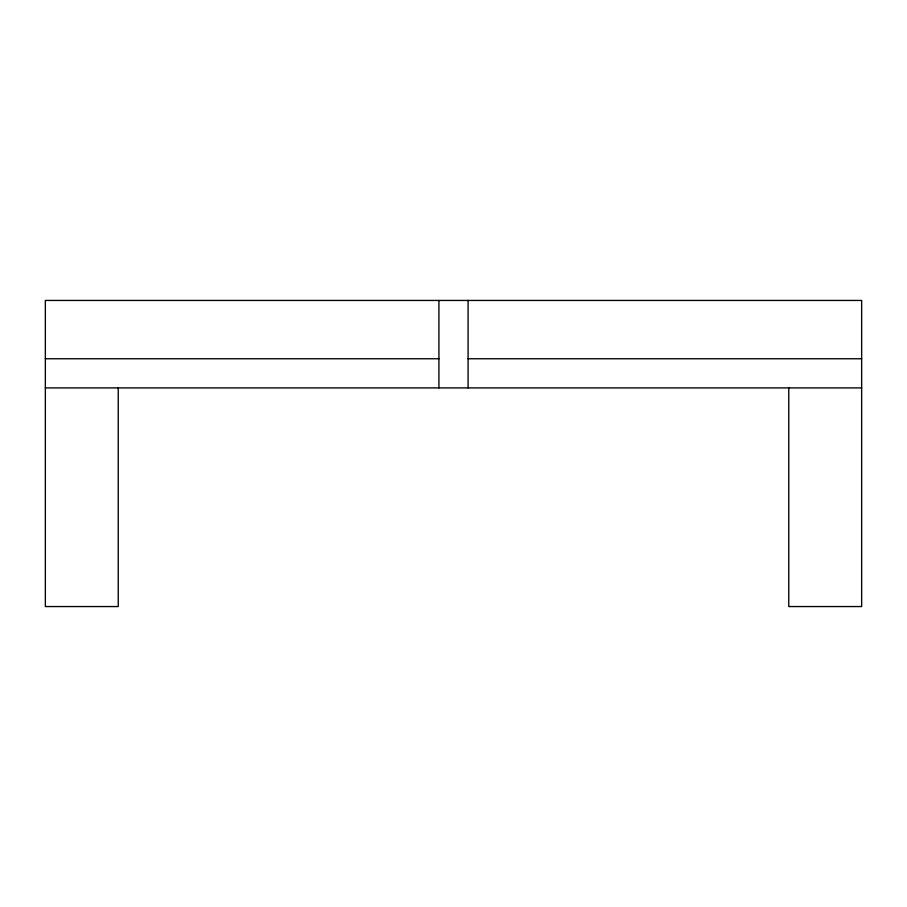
<?xml version="1.0" encoding="UTF-8"?>
<svg xmlns="http://www.w3.org/2000/svg" width="907" height="907" viewBox="0 0 907 907"><rect width="100%" height="100%" fill="white"/><g stroke="black" fill="none" stroke-linecap="round" stroke-linejoin="round"><path stroke-width="1.36" d="M45.35 358.753L438.92 358.753M468.08 358.753L861.65 358.753M45.35 387.901L861.65 387.901M788.761 387.901L788.761 606.556L861.65 606.556L861.65 300.444L45.35 300.444L45.35 606.556L118.239 606.556L118.239 387.901M468.08 300.444L468.08 387.901M438.92 300.444L438.92 387.901"/></g></svg>
